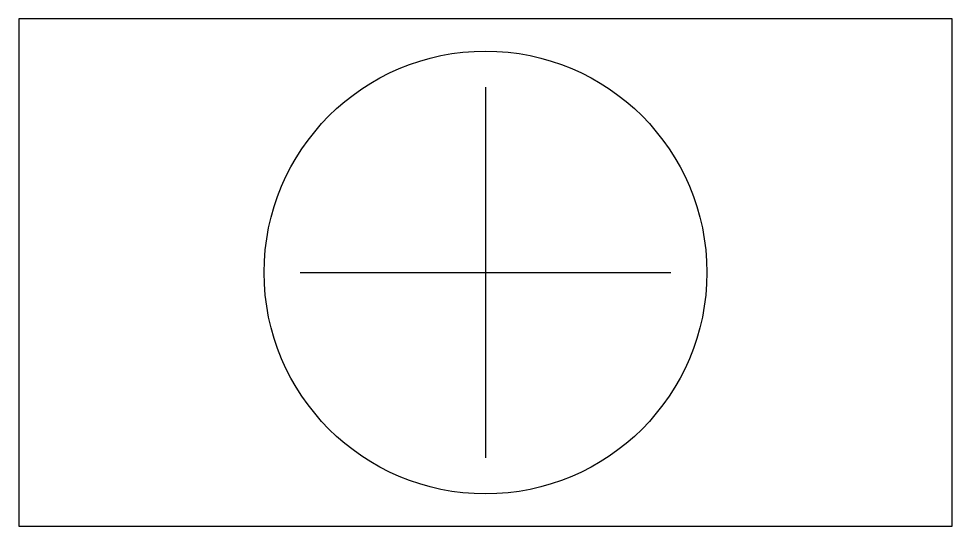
# Model space of a CAD drawing. Header units: inches. Extents: x 0 to 0.504, y 0 to 0.274.
import ezdxf

# ---------------------------------------------------------------- set-up
doc = ezdxf.new("R2010")
doc.units = ezdxf.units.IN
doc.header["$MEASUREMENT"] = 0
doc.layers.get('0').update_dxf_attribs({"color": 18, "lineweight": 25, "true_color": 0x000000})

msp = doc.modelspace()

# ---------------------------------------------------------------- linework, layer by layer
for p, q in [((0.252, 0.237), (0.252, 0.037)), ((0.152, 0.137), (0.352, 0.137))]:
    msp.add_line(p, q)
at = {"flags": 128}
msp.add_lwpolyline([(0, 0), (0.504, 0), (0.504, 0.274), (0, 0.274)], close=True, dxfattribs=at)
msp.add_circle((0.252, 0.137), 0.1195)

doc.saveas('drawing.dxf')
